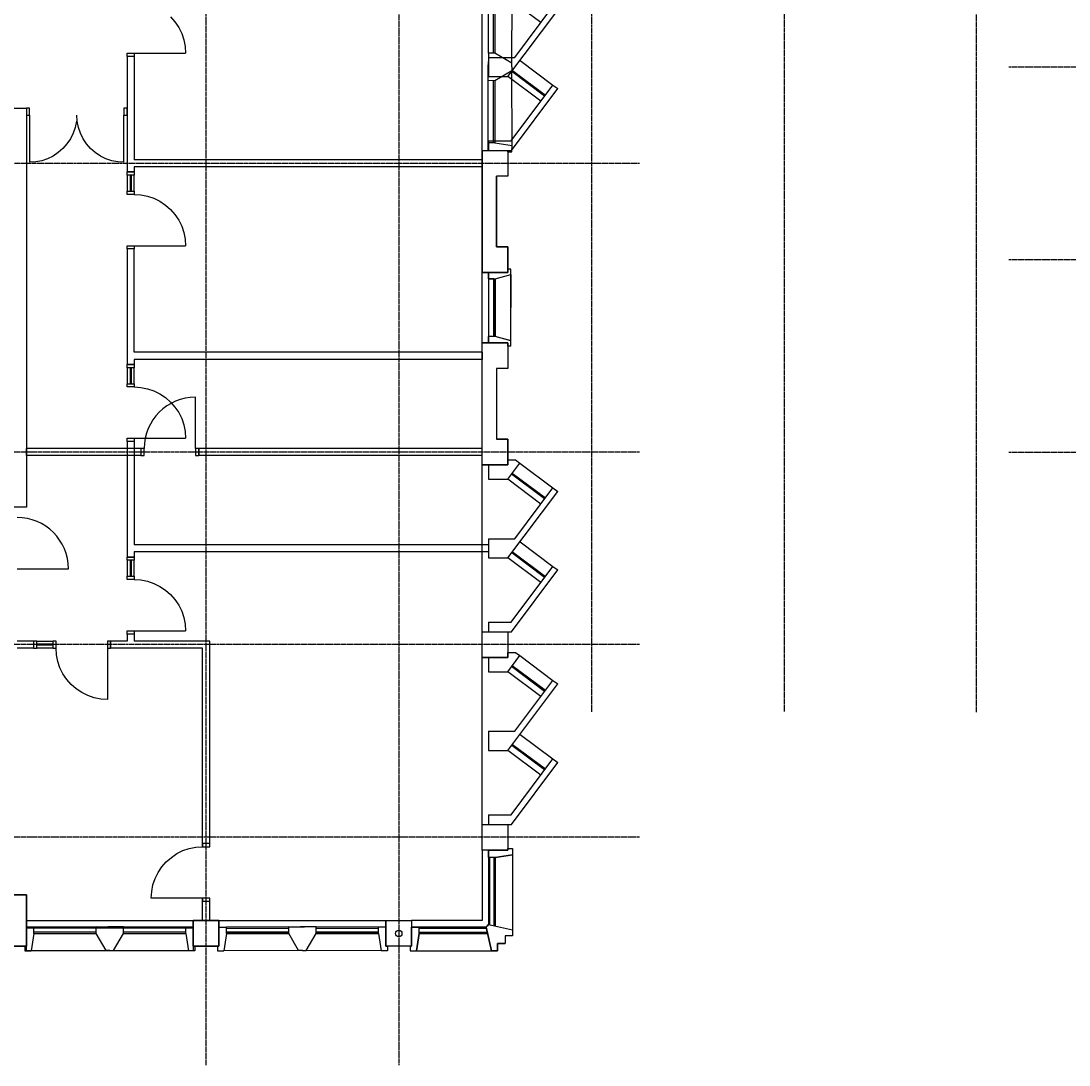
# Model space of a CAD drawing. Header units: millimetres. Extents: x -49883 to 118742, y -18440 to 67826.
# Drawn here: x 15583 to 31906, y -11774 to 4493 of the extents above; entities that cross this region are included whole.
import ezdxf

# ---------------------------------------------------------------- set-up
doc = ezdxf.new("R2010")
doc.units = ezdxf.units.MM
doc.linetypes.add('PCENTRE', pattern=[50.8, 31.75, -6.35, 6.35, -6.35])
doc.linetypes.add('PCENTRE2', pattern=[28.575, 19.05, -3.175, 3.175, -3.175])
for name, color, linetype in [('Boundaries_and_building_grids', 140, 'PCENTRE2'), ('Fourth Floor - Curtain Walls', 1, 'Continuous'), ('Fourth Floor - Doors Windows and Openings', 1, 'Continuous'), ('Fourth Floor - Structural Members', 5, 'Continuous'), ('Fourth Floor - Walls', 3, 'Continuous'), ('Third Floor - Curtain Walls', 1, 'Continuous'), ('Third Floor - Doors Windows and Openings', 1, 'Continuous'), ('Third Floor - Structural Members', 5, 'Continuous'), ('Third Floor - Walls', 3, 'Continuous')]:
    doc.layers.add(name, color=color, linetype=linetype)

msp = doc.modelspace()

# ---------------------------------------------------------------- linework, layer by layer
at = {"layer": 'Boundaries_and_building_grids', "color": 140, "linetype": 'PCENTRE', "lineweight": -3}
for p, q in [((18467, -11774), (18467, 60156)), ((21467, 60161), (21467, -11774)), ((24467, 60167), (24467, -6274)), ((27467, 60172), (27467, -6274)), ((30467, -6274), (30467, 60177)), ((30967, 3776), (47817, 3776)), ((-27283, 2276), (25217, 2276)), ((30967, 776), (47817, 776)), ((25217, -2224), (-27283, -2224)), ((30967, -2224), (47817, -2224)), ((25217, -5224), (-27283, -5224)), ((25217, -8224), (-27283, -8224))]:
    msp.add_line(p, q, dxfattribs=at)
at = {"layer": 'Fourth Floor - Curtain Walls', "color": 3, "linetype": 'Continuous', "lineweight": -3}
for p, q in [((23167, 3626, 13800), (23943, 4663, 13800)), ((23274, 3926, 13800), (23867, 4719, 13800)), ((22867, 3926, 13800), (23274, 3926, 13800)), ((22867, 3926, 13800), (22867, 3626, 13800)), ((22867, 3626, 13800), (23167, 3626, 13800)), ((23217, 2626, 13800), (23867, 3495, 13800)), ((23223, 2476, 13800), (23943, 3439, 13800)), ((23867, 3495, 13800), (23943, 3439, 13800)), ((22867, 2626, 13800), (23217, 2626, 13800)), ((22867, 2626, 13800), (23217, 2626, 13800)), ((22867, 2626, 13800), (22867, 2476, 13800)), ((22767, 2476, 13800), (23223, 2476, 13800)), ((22867, 576, 13800), (22867, 476, 13800)), ((22967, 476, 13800), (23213, 542, 13800)), ((23213, 625, 13800), (23167, 625, 13800)), ((23213, 542, 13800), (23213, 625, 13800)), ((22950, 476, 13800), (22867, 476, 13800)), ((22867, 476, 13800), (22967, 476, 13800)), ((22967, -424, 13800), (22867, -424, 13800)), ((22867, -424, 13800), (22867, -524, 13800)), ((23215, -492, 13800), (22967, -424, 13800)), ((23213, -574, 13800), (23167, -574, 13800)), ((23213, -574, 13800), (23213, -491, 13800)), ((22867, -2424, 13800), (22867, -2647, 13800)), ((23163, -2647, 13800), (23351, -2395, 13800)), ((23167, -2347, 13800), (23287, -2347, 13800)), ((23287, -2347, 13800), (23351, -2395, 13800)), ((22867, -2647, 13800), (23163, -2647, 13800)), ((23167, -3874, 13800), (23943, -2837, 13800)), ((23274, -3574, 13800), (23867, -2781, 13800)), ((23867, -2781, 13800), (23943, -2837, 13800)), ((22867, -3574, 13800), (23274, -3574, 13800)), ((22867, -3574, 13800), (22867, -3874, 13800)), ((22867, -3874, 13800), (23167, -3874, 13800)), ((23217, -4874, 13800), (23867, -4005, 13800)), ((23223, -5024, 13800), (23943, -4061, 13800)), ((23867, -4005, 13800), (23943, -4061, 13800)), ((22867, -4874, 13800), (23217, -4874, 13800)), ((22867, -4874, 13800), (22867, -5024, 13800)), ((22867, -4874, 13800), (23217, -4874, 13800)), ((22767, -5024, 13800), (23223, -5024, 13800)), ((23167, -5347, 13800), (23287, -5347, 13800)), ((23287, -5347, 13800), (23351, -5395, 13800)), ((22867, -5424, 13800), (22867, -5647, 13800)), ((23163, -5647, 13800), (23351, -5395, 13800)), ((22867, -5647, 13800), (23163, -5647, 13800)), ((23167, -6874, 13800), (23943, -5837, 13800)), ((23274, -6574, 13800), (23867, -5781, 13800)), ((23867, -5781, 13800), (23943, -5837, 13800)), ((22867, -6574, 13800), (22867, -6874, 13800)), ((22867, -6574, 13800), (23274, -6574, 13800)), ((22867, -6874, 13800), (23167, -6874, 13800)), ((23217, -7874, 13800), (23867, -7005, 13800)), ((23867, -7005, 13800), (23943, -7061, 13800)), ((23223, -8024, 13800), (23943, -7061, 13800)), ((22867, -7874, 13800), (22867, -8024, 13800)), ((22867, -7874, 13800), (23217, -7874, 13800)), ((22867, -7874, 13800), (23217, -7874, 13800)), ((22767, -8024, 13800), (23223, -8024, 13800)), ((22867, -8424, 13800), (22867, -8542, 13800)), ((23167, -8401, 13800), (23237, -8401, 13800)), ((23237, -8401, 13800), (23237, -8500, 13800)), ((22967, -8542, 13800), (22867, -8542, 13800)), ((22967, -8542, 13800), (23237, -8500, 13800)), ((18667, -9624, 13800), (18785, -9624, 13800)), ((18785, -9724, 13800), (18785, -9624, 13800)), ((19754, -9623, 13800), (20000, -9623, 13800)), ((19754, -9724, 13800), (19754, -9623, 13800)), ((20181, -9623, 13800), (19934, -9623, 13800)), ((20181, -9724, 13800), (20181, -9623, 13800)), ((21267, -9624, 13800), (21149, -9624, 13800)), ((21149, -9724, 13800), (21149, -9624, 13800)), ((21667, -9624, 13800), (21785, -9624, 13800)), ((21785, -9724, 13800), (21785, -9624, 13800)), ((22827, -9624, 13800), (22847, -9604, 13800)), ((22828, -9624, 13800), (22911, -9994, 13800)), ((22867, -9585, 13800), (22847, -9604, 13800)), ((22867, -9585, 13800), (23237, -9668, 13800)), ((18785, -9724, 13800), (18743, -9994, 13800)), ((19908, -9992, 13800), (19754, -9724, 13800)), ((20026, -9992, 13800), (20181, -9724, 13800)), ((21149, -9724, 13800), (21191, -9994, 13800)), ((21785, -9724, 13800), (21743, -9994, 13800)), ((23237, -9762, 13800), (23126, -9762, 13800)), ((23126, -9762, 13800), (23126, -9883, 13800)), ((23237, -9668, 13800), (23237, -9762, 13800)), ((18644, -9924, 13800), (18644, -9994, 13800)), ((21291, -9924, 13800), (21291, -9994, 13800)), ((21644, -9924, 13800), (21644, -9994, 13800)), ((23005, -9883, 13800), (23126, -9883, 13800)), ((23005, -9994, 13800), (23005, -9883, 13800)), ((18644, -9994, 13800), (18743, -9994, 13800)), ((19967, -9992, 13800), (19908, -9992, 13800)), ((19967, -9992, 13800), (20026, -9992, 13800)), ((21291, -9994, 13800), (21191, -9994, 13800)), ((21644, -9994, 13800), (21743, -9994, 13800)), ((22911, -9994, 13800), (23005, -9994, 13800))]:
    msp.add_line(p, q, dxfattribs=at)
at = {"layer": 'Fourth Floor - Curtain Walls', "color": 3, "linetype": 'Continuous', "lineweight": -3, "elevation": 13800}
for points in [[(22767, 2476), (22767, 5076), (23167, 5076), (23167, 5153)], [(22767, -5024), (22767, -2424), (23167, -2424), (23167, -2347)], [(22767, -8024), (22767, -5424), (23167, -5424), (23167, -5347)], [(23167, -8401), (23167, -8424), (22767, -8424), (22767, -9524), (21667, -9524), (21667, -9924), (21644, -9924)], [(18644, -9924), (18667, -9924), (18667, -9524), (21267, -9524), (21267, -9924), (21291, -9924)]]:
    msp.add_lwpolyline(points, dxfattribs=at)
at = {"layer": 'Fourth Floor - Doors Windows and Openings', "color": 1, "linetype": 'Continuous', "lineweight": -3}
for p, q in [((23679, 4467, 13800), (23163, 4853, 13800)), ((23356, 3878, 13800), (23867, 3495, 13800)), ((23679, 3243, 13800), (23167, 3626, 13800)), ((23739, 3323, 13800), (23227, 3706, 13800)), ((23239, 3722, 13800), (23751, 3339, 13800)), ((22967, 576, 13800), (22867, 576, 13800)), ((23213, -491, 13800), (23213, 542, 13800)), ((22950, -424, 13800), (22950, 476, 13800)), ((22967, -424, 13800), (22967, 476, 13800)), ((22867, -524, 13800), (22967, -524, 13800)), ((23351, -2395, 13800), (23867, -2781, 13800)), ((23351, -2395, 13800), (23867, -2781, 13800)), ((23739, -2952, 13800), (23223, -2567, 13800)), ((23235, -2551, 13800), (23751, -2936, 13800)), ((23679, -3033, 13800), (23163, -2647, 13800)), ((23356, -3622, 13800), (23867, -4005, 13800)), ((23679, -4257, 13800), (23167, -3874, 13800)), ((23739, -4177, 13800), (23227, -3794, 13800)), ((23239, -3778, 13800), (23751, -4161, 13800)), ((23351, -5395, 13800), (23867, -5781, 13800)), ((23679, -6033, 13800), (23163, -5647, 13800)), ((23739, -5953, 13800), (23223, -5567, 13800)), ((23235, -5551, 13800), (23751, -5936, 13800)), ((23356, -6622, 13800), (23867, -7005, 13800)), ((23739, -7177, 13800), (23227, -6794, 13800)), ((23239, -6778, 13800), (23751, -7161, 13800)), ((23679, -7257, 13800), (23167, -6874, 13800)), ((22867, -8542, 13800), (22867, -9585, 13800)), ((22886, -9589, 13800), (22886, -8542, 13800)), ((22967, -8542, 13800), (22967, -9607, 13800)), ((23237, -8500, 13800), (23237, -9668, 13800)), ((19754, -9623, 13800), (18785, -9624, 13800)), ((21149, -9624, 13800), (20181, -9623, 13800)), ((21785, -9624, 13800), (22828, -9624, 13800)), ((18785, -9643, 13800), (19754, -9643, 13800)), ((19754, -9724, 13800), (18785, -9724, 13800)), ((20181, -9643, 13800), (21149, -9643, 13800)), ((21149, -9724, 13800), (20181, -9724, 13800)), ((21785, -9643, 13800), (22832, -9643, 13800)), ((21785, -9724, 13800), (22850, -9724, 13800)), ((19908, -9992, 13800), (18743, -9994, 13800)), ((21191, -9994, 13800), (20026, -9992, 13800)), ((21743, -9994, 13800), (22911, -9994, 13800))]:
    msp.add_line(p, q, dxfattribs=at)
at = {"layer": 'Fourth Floor - Doors Windows and Openings', "color": 1, "linetype": 'Continuous'}
for p, q in [((18302, -2169, 13800), (18302, -1369, 13800)), ((15522, -4042, 13800), (16322, -4042, 13800)), ((15667, -9623, 13800), (18267, -9623, 13800)), ((18267, -9643, 13800), (15667, -9643, 13800))]:
    msp.add_line(p, q, dxfattribs=at)
at = {"layer": 'Fourth Floor - Doors Windows and Openings', "color": 1, "linetype": 'Continuous', "lineweight": -3, "elevation": 13800}
msp.add_lwpolyline([(23167, -574), (23167, -524), (22767, -524), (22767, 576), (23167, 576), (23167, 625)], dxfattribs=at)
at = {"layer": 'Fourth Floor - Doors Windows and Openings', "color": 1, "linetype": 'Continuous', "elevation": 13800}
for points in [[(17452, -2279), (17502, -2279), (17502, -2169), (17452, -2169), (17452, -2279)], [(18302, -2279), (18352, -2279), (18352, -2169), (18302, -2169), (18302, -2279)], [(18267, -9994), (15667, -9994), (15667, -9524), (18267, -9524), (18267, -9994)]]:
    msp.add_lwpolyline(points, dxfattribs=at)
at = {"layer": 'Fourth Floor - Doors Windows and Openings', "color": 1, "linetype": 'Continuous'}
for centre, start, end in [((18302, -2169, 13800), 90, 180), ((15522, -4042, 13800), 0, 90)]:
    msp.add_arc(centre, 800, start, end, dxfattribs=at)
at = {"layer": 'Fourth Floor - Structural Members', "color": 5, "linetype": 'Continuous', "lineweight": -3, "elevation": 13800}
for points in [[(15667, -3084), (15267, -3084), (15267, 3136), (15667, 3136), (15667, -3084)], [(22767, 2476), (23167, 2476), (23167, 2076), (22987, 2076)], [(22767, 2476), (22767, 576)], [(22987, 976), (22987, 2076)], [(22767, 576), (23167, 576), (23167, 976), (22987, 976)], [(22767, -524), (23167, -524), (23167, -924), (22987, -924)], [(22767, -2424), (22767, -524)], [(22987, -924), (22987, -2024)], [(22767, -2424), (23167, -2424), (23167, -2024), (22987, -2024)], [(23167, -5424), (22767, -5424), (22767, -5024), (23167, -5024), (23167, -5424)], [(23167, -8424), (22767, -8424), (22767, -8024), (23167, -8024), (23167, -8424)], [(15667, -9924), (15267, -9924), (15267, -9124), (15667, -9124), (15667, -9924)], [(18667, -9924), (18267, -9924), (18267, -9524), (18667, -9524), (18667, -9924)], [(21667, -9924), (21267, -9924), (21267, -9524), (21667, -9524), (21667, -9924)]]:
    msp.add_lwpolyline(points, dxfattribs=at)
at = {"layer": 'Fourth Floor - Structural Members', "color": 5, "linetype": 'Continuous', "lineweight": -3}
msp.add_circle((21467, -9724, 13800), 50, dxfattribs=at)
at = {"layer": 'Fourth Floor - Walls', "color": 2, "linetype": 'Continuous'}
for p, q in [((22767, 3721, 13800), (22767, 3831, 13800)), ((15667, -2279, 13800), (15667, -2169, 13800)), ((17452, -2169, 13800), (15667, -2169, 13800)), ((17452, -2279, 13800), (15667, -2279, 13800)), ((17452, -2169, 13800), (17452, -2279, 13800)), ((18352, -2169, 13800), (18352, -2279, 13800)), ((22767, -2169, 13800), (18352, -2169, 13800)), ((22767, -2279, 13800), (18352, -2279, 13800))]:
    msp.add_line(p, q, dxfattribs=at)
at = {"layer": 'Third Floor - Curtain Walls', "color": 3, "linetype": 'Continuous'}
for p, q in [((22862, 3990, 10350), (22861, 3743, 10350)), ((22962, 3989, 10350), (22862, 3990, 10350)), ((23230, 3834, 10350), (22962, 3989, 10350)), ((22861, 3563, 10350), (22861, 3809, 10350)), ((23230, 3776, 10350), (23230, 3834, 10350)), ((23230, 3776, 10350), (23230, 3717, 10350)), ((23230, 3717, 10350), (22962, 3562, 10350)), ((22962, 3562, 10350), (22861, 3563, 10350)), ((22860, 2476, 10350), (22860, 2594, 10350)), ((22961, 2594, 10350), (22860, 2594, 10350)), ((22961, 2594, 10350), (23231, 2552, 10350)), ((23161, 2452, 10350), (23230, 2452, 10350)), ((23230, 2452, 10350), (23231, 2552, 10350)), ((23167, 576, 10350), (22867, 576, 10350)), ((22867, 476, 10350), (22867, 576, 10350)), ((22967, 476, 10350), (23213, 542, 10350)), ((23167, 625, 10350), (23167, 576, 10350)), ((23213, 625, 10350), (23167, 625, 10350)), ((23213, 542, 10350), (23213, 625, 10350)), ((22867, 476, 10350), (22967, 476, 10350)), ((22950, 476, 10350), (22867, 476, 10350)), ((22866, -524, 10350), (22866, -424, 10350)), ((22966, -424, 10350), (22866, -424, 10350)), ((23214, -492, 10350), (22966, -424, 10350)), ((22866, -524, 10350), (23166, -524, 10350)), ((23166, -524, 10350), (23166, -574, 10350)), ((23211, -574, 10350), (23166, -574, 10350)), ((23211, -574, 10350), (23214, -492, 10350)), ((22867, -2424, 10350), (22867, -2647, 10350)), ((23163, -2647, 10350), (23351, -2395, 10350)), ((23167, -2347, 10350), (23287, -2347, 10350)), ((23287, -2347, 10350), (23351, -2395, 10350)), ((22867, -2647, 10350), (23163, -2647, 10350)), ((23167, -3874, 10350), (23943, -2837, 10350)), ((23274, -3574, 10350), (23867, -2781, 10350)), ((23867, -2781, 10350), (23943, -2837, 10350)), ((22867, -3574, 10350), (23274, -3574, 10350)), ((22867, -3574, 10350), (22867, -3874, 10350)), ((22867, -3874, 10350), (23167, -3874, 10350)), ((23217, -4874, 10350), (23867, -4005, 10350)), ((23223, -5024, 10350), (23943, -4061, 10350)), ((23867, -4005, 10350), (23943, -4061, 10350)), ((22867, -4874, 10350), (22867, -5024, 10350)), ((22867, -4874, 10350), (23217, -4874, 10350)), ((22767, -5024, 10350), (23223, -5024, 10350)), ((23167, -5347, 10350), (23287, -5347, 10350)), ((23287, -5347, 10350), (23351, -5395, 10350)), ((22867, -5424, 10350), (22867, -5647, 10350)), ((23163, -5647, 10350), (23351, -5395, 10350)), ((22867, -5647, 10350), (23163, -5647, 10350)), ((23167, -6874, 10350), (23943, -5837, 10350)), ((23274, -6574, 10350), (23867, -5781, 10350)), ((23867, -5781, 10350), (23943, -5837, 10350)), ((22867, -6574, 10350), (23274, -6574, 10350)), ((22867, -6574, 10350), (22867, -6874, 10350)), ((22867, -6874, 10350), (23167, -6874, 10350)), ((23217, -7874, 10350), (23867, -7005, 10350)), ((23867, -7005, 10350), (23943, -7061, 10350)), ((23223, -8024, 10350), (23943, -7061, 10350)), ((22867, -7874, 10350), (23217, -7874, 10350)), ((22867, -7874, 10350), (22867, -8024, 10350)), ((22767, -8024, 10350), (23223, -8024, 10350)), ((22867, -8542, 10350), (22867, -8424, 10350)), ((23167, -8401, 10350), (23237, -8401, 10350)), ((23237, -8401, 10350), (23237, -8500, 10350)), ((22967, -8542, 10350), (22867, -8542, 10350)), ((23237, -8500, 10350), (22967, -8542, 10350)), ((15667, -9624, 10350), (15785, -9624, 10350)), ((15785, -9724, 10350), (15785, -9624, 10350)), ((16754, -9724, 10350), (16754, -9623, 10350)), ((16754, -9623, 10350), (17000, -9623, 10350)), ((17181, -9623, 10350), (16934, -9623, 10350)), ((17181, -9724, 10350), (17181, -9623, 10350)), ((18267, -9624, 10350), (18149, -9624, 10350)), ((18149, -9724, 10350), (18149, -9624, 10350)), ((18667, -9624, 10350), (18785, -9624, 10350)), ((18785, -9724, 10350), (18785, -9624, 10350)), ((19754, -9623, 10350), (20000, -9623, 10350)), ((19754, -9724, 10350), (19754, -9623, 10350)), ((20181, -9623, 10350), (19934, -9623, 10350)), ((20181, -9724, 10350), (20181, -9623, 10350)), ((21267, -9624, 10350), (21149, -9624, 10350)), ((21149, -9724, 10350), (21149, -9624, 10350)), ((21785, -9624, 10350), (21667, -9624, 10350)), ((21785, -9724, 10350), (21785, -9624, 10350)), ((22827, -9624, 10350), (22867, -9585, 10350)), ((22911, -9994, 10350), (22827, -9624, 10350)), ((22867, -9585, 10350), (23237, -9668, 10350)), ((15785, -9724, 10350), (15743, -9994, 10350)), ((16908, -9992, 10350), (16754, -9724, 10350)), ((17026, -9992, 10350), (17181, -9724, 10350)), ((18149, -9724, 10350), (18191, -9994, 10350)), ((18785, -9724, 10350), (18743, -9994, 10350)), ((19908, -9992, 10350), (19754, -9724, 10350)), ((20026, -9992, 10350), (20181, -9724, 10350)), ((21149, -9724, 10350), (21191, -9994, 10350)), ((21743, -9994, 10350), (21785, -9724, 10350)), ((23126, -9762, 10350), (23126, -9883, 10350)), ((23237, -9762, 10350), (23126, -9762, 10350)), ((23237, -9668, 10350), (23237, -9762, 10350)), ((15644, -9924, 10350), (15644, -9994, 10350)), ((18291, -9924, 10350), (18291, -9994, 10350)), ((18644, -9924, 10350), (18644, -9994, 10350)), ((21291, -9924, 10350), (21291, -9994, 10350)), ((21644, -9924, 10350), (21644, -9994, 10350)), ((23005, -9883, 10350), (23005, -9994, 10350)), ((23126, -9883, 10350), (23005, -9883, 10350)), ((15644, -9994, 10350), (15743, -9994, 10350)), ((16967, -9992, 10350), (16908, -9992, 10350)), ((16967, -9992, 10350), (17026, -9992, 10350)), ((18291, -9994, 10350), (18191, -9994, 10350)), ((18644, -9994, 10350), (18743, -9994, 10350)), ((19967, -9992, 10350), (19908, -9992, 10350)), ((19967, -9992, 10350), (20026, -9992, 10350)), ((21291, -9994, 10350), (21191, -9994, 10350)), ((21644, -9994, 10350), (21743, -9994, 10350)), ((23005, -9994, 10350), (22911, -9994, 10350))]:
    msp.add_line(p, q, dxfattribs=at)
at = {"layer": 'Third Floor - Curtain Walls', "color": 3, "linetype": 'Continuous', "elevation": 10350}
for points in [[(22860, 2476), (23161, 2476), (23161, 2452)], [(22767, -5024), (22767, -2424), (23167, -2424), (23167, -2347)], [(22767, -8024), (22767, -5424), (23167, -5424), (23167, -5347)], [(22867, -8424), (23167, -8424), (23167, -8401)], [(15644, -9924), (15667, -9924), (15667, -9624)], [(18267, -9624), (18267, -9924), (18291, -9924)], [(18644, -9924), (18667, -9924), (18667, -9624)], [(21267, -9624), (21267, -9924), (21291, -9924)], [(21644, -9924), (21667, -9924), (21667, -9624)]]:
    msp.add_lwpolyline(points, dxfattribs=at)
at = {"layer": 'Third Floor - Doors Windows and Openings', "color": 1, "linetype": 'Continuous'}
for p, q in [((22862, 3990, 10350), (22863, 4958, 10350)), ((22942, 3990, 10350), (22943, 4958, 10350)), ((22963, 4958, 10350), (22962, 3989, 10350)), ((23230, 3834, 10350), (23233, 5000, 10350)), ((23231, 2552, 10350), (23230, 3717, 10350)), ((22860, 2594, 10350), (22861, 3563, 10350)), ((22941, 2594, 10350), (22942, 3562, 10350)), ((22962, 3562, 10350), (22961, 2594, 10350)), ((23211, -491, 10350), (23215, 543, 10350)), ((22867, 476, 10350), (22866, -424, 10350)), ((22949, -424, 10350), (22950, 476, 10350)), ((22967, 476, 10350), (22966, -424, 10350)), ((23351, -2395, 10350), (23867, -2781, 10350)), ((23739, -2952, 10350), (23223, -2567, 10350)), ((23235, -2551, 10350), (23751, -2936, 10350)), ((23679, -3033, 10350), (23163, -2647, 10350)), ((23356, -3622, 10350), (23867, -4005, 10350)), ((23679, -4257, 10350), (23167, -3874, 10350)), ((23739, -4177, 10350), (23227, -3794, 10350)), ((23239, -3778, 10350), (23751, -4161, 10350)), ((23351, -5395, 10350), (23867, -5781, 10350)), ((23679, -6033, 10350), (23163, -5647, 10350)), ((23739, -5953, 10350), (23223, -5567, 10350)), ((23235, -5551, 10350), (23751, -5936, 10350)), ((23356, -6622, 10350), (23867, -7005, 10350)), ((23739, -7177, 10350), (23227, -6794, 10350)), ((23239, -6778, 10350), (23751, -7161, 10350)), ((23679, -7257, 10350), (23167, -6874, 10350)), ((22867, -8542, 10350), (22867, -9585, 10350)), ((22947, -8542, 10350), (22947, -9603, 10350)), ((22967, -8542, 10350), (22967, -9607, 10350)), ((23237, -8500, 10350), (23237, -9668, 10350)), ((16754, -9623, 10350), (15785, -9624, 10350)), ((18149, -9624, 10350), (17181, -9623, 10350)), ((19754, -9623, 10350), (18785, -9624, 10350)), ((21149, -9624, 10350), (20181, -9623, 10350)), ((22827, -9624, 10350), (21785, -9624, 10350)), ((16754, -9704, 10350), (15785, -9704, 10350)), ((15785, -9724, 10350), (16754, -9724, 10350)), ((18149, -9704, 10350), (17181, -9704, 10350)), ((17181, -9724, 10350), (18149, -9724, 10350)), ((19754, -9704, 10350), (18785, -9704, 10350)), ((18785, -9724, 10350), (19754, -9724, 10350)), ((21149, -9704, 10350), (20181, -9704, 10350)), ((20181, -9724, 10350), (21149, -9724, 10350)), ((21785, -9704, 10350), (22846, -9704, 10350)), ((21785, -9724, 10350), (22850, -9724, 10350)), ((16908, -9992, 10350), (15743, -9994, 10350)), ((18191, -9994, 10350), (17026, -9992, 10350)), ((19908, -9992, 10350), (18743, -9994, 10350)), ((21191, -9994, 10350), (20026, -9992, 10350)), ((21743, -9994, 10350), (22911, -9994, 10350))]:
    msp.add_line(p, q, dxfattribs=at)
at = {"layer": 'Third Floor - Doors Windows and Openings'}
for p, q in [((17913, 4556, 10350), (17982, 4478, 10350)), ((17982, 4478, 10350), (18040, 4391, 10350)), ((18040, 4391, 10350), (18086, 4297, 10350)), ((18086, 4297, 10350), (18120, 4198, 10350)), ((18120, 4198, 10350), (18140, 4095, 10350)), ((18140, 4095, 10350), (18147, 3991, 10350)), ((16458, 2930, 10350), (16452, 3026, 10350)), ((16427, 2835, 10350), (16396, 2744, 10350)), ((16446, 2930, 10350), (16427, 2835, 10350)), ((16477, 2835, 10350), (16458, 2930, 10350)), ((16508, 2744, 10350), (16477, 2835, 10350)), ((16354, 2658, 10350), (16300, 2578, 10350)), ((16396, 2744, 10350), (16354, 2658, 10350)), ((16551, 2658, 10350), (16508, 2744, 10350)), ((16604, 2578, 10350), (16551, 2658, 10350)), ((16237, 2506, 10350), (16165, 2443, 10350)), ((16300, 2578, 10350), (16237, 2506, 10350)), ((16667, 2506, 10350), (16604, 2578, 10350)), ((16740, 2443, 10350), (16667, 2506, 10350)), ((15813, 2297, 10350), (15717, 2291, 10350)), ((15907, 2316, 10350), (15813, 2297, 10350)), ((15998, 2347, 10350), (15907, 2316, 10350)), ((16085, 2389, 10350), (15998, 2347, 10350)), ((16165, 2443, 10350), (16085, 2389, 10350)), ((16820, 2389, 10350), (16740, 2443, 10350)), ((16906, 2347, 10350), (16820, 2389, 10350)), ((16997, 2316, 10350), (16906, 2347, 10350)), ((17091, 2297, 10350), (16997, 2316, 10350)), ((17187, 2291, 10350), (17091, 2297, 10350)), ((17347, 1791, 10350), (17452, 1784, 10350)), ((17452, 1784, 10350), (17554, 1763, 10350)), ((17554, 1763, 10350), (17653, 1730, 10350)), ((17653, 1730, 10350), (17747, 1684, 10350)), ((17747, 1684, 10350), (17834, 1625, 10350)), ((17834, 1625, 10350), (17913, 1556, 10350)), ((17913, 1556, 10350), (17982, 1478, 10350)), ((17982, 1478, 10350), (18040, 1391, 10350)), ((18040, 1391, 10350), (18086, 1297, 10350)), ((18086, 1297, 10350), (18120, 1198, 10350)), ((18120, 1198, 10350), (18140, 1095, 10350)), ((18140, 1095, 10350), (18147, 991, 10350)), ((17347, -1209, 10350), (17452, -1216, 10350)), ((17452, -1216, 10350), (17554, -1237, 10350)), ((17554, -1237, 10350), (17653, -1270, 10350)), ((17653, -1270, 10350), (17747, -1316, 10350)), ((17747, -1316, 10350), (17834, -1375, 10350)), ((17834, -1375, 10350), (17913, -1444, 10350)), ((17913, -1444, 10350), (17982, -1522, 10350)), ((17982, -1522, 10350), (18040, -1609, 10350)), ((18040, -1609, 10350), (18086, -1703, 10350)), ((18086, -1703, 10350), (18120, -1802, 10350)), ((18120, -1802, 10350), (18140, -1905, 10350)), ((18140, -1905, 10350), (18147, -2009, 10350)), ((17347, -4209, 10350), (17452, -4216, 10350)), ((17452, -4216, 10350), (17554, -4237, 10350)), ((17554, -4237, 10350), (17653, -4270, 10350)), ((17653, -4270, 10350), (17747, -4316, 10350)), ((17747, -4316, 10350), (17834, -4375, 10350)), ((17834, -4375, 10350), (17913, -4444, 10350)), ((17913, -4444, 10350), (17982, -4522, 10350)), ((17982, -4522, 10350), (18040, -4609, 10350)), ((18040, -4609, 10350), (18086, -4703, 10350)), ((18086, -4703, 10350), (18120, -4802, 10350)), ((18120, -4802, 10350), (18140, -4905, 10350)), ((18140, -4905, 10350), (18147, -5009, 10350)), ((16137, -5384, 10350), (16130, -5279, 10350)), ((16157, -5486, 10350), (16137, -5384, 10350)), ((16191, -5585, 10350), (16157, -5486, 10350)), ((16237, -5679, 10350), (16191, -5585, 10350)), ((16295, -5766, 10350), (16237, -5679, 10350)), ((16364, -5845, 10350), (16295, -5766, 10350)), ((16443, -5914, 10350), (16364, -5845, 10350)), ((16530, -5972, 10350), (16443, -5914, 10350)), ((16624, -6018, 10350), (16530, -5972, 10350)), ((16723, -6052, 10350), (16624, -6018, 10350)), ((16825, -6072, 10350), (16723, -6052, 10350)), ((16930, -6079, 10350), (16825, -6072, 10350)), ((17925, -8538, 10350), (18012, -8480, 10350)), ((18012, -8480, 10350), (18106, -8434, 10350)), ((18106, -8434, 10350), (18205, -8400, 10350)), ((18205, -8400, 10350), (18308, -8380, 10350)), ((18308, -8380, 10350), (18412, -8373, 10350)), ((17778, -8686, 10350), (17847, -8607, 10350)), ((17847, -8607, 10350), (17925, -8538, 10350)), ((17673, -8867, 10350), (17719, -8773, 10350)), ((17719, -8773, 10350), (17778, -8686, 10350)), ((17619, -9068, 10350), (17639, -8966, 10350)), ((17639, -8966, 10350), (17673, -8867, 10350)), ((17612, -9173, 10350), (17619, -9068, 10350))]:
    msp.add_line(p, q, dxfattribs=at)
at = {"layer": 'Third Floor - Doors Windows and Openings', "linetype": 'Continuous'}
for p, q in [((17347, 3991, 10350), (18147, 3991, 10350)), ((15717, 3026, 10350), (15717, 2291, 10350)), ((17187, 2291, 10350), (17187, 3026, 10350)), ((17237, 2091, 10350), (17237, 1841, 10350)), ((17287, 1841, 10350), (17287, 2091, 10350)), ((17297, 2091, 10350), (17297, 1841, 10350)), ((17347, 1841, 10350), (17347, 2091, 10350)), ((17347, 991, 10350), (18147, 991, 10350)), ((17237, -909, 10350), (17237, -1159, 10350)), ((17287, -1159, 10350), (17287, -909, 10350)), ((17297, -909, 10350), (17297, -1159, 10350)), ((17347, -1159, 10350), (17347, -909, 10350)), ((17347, -2009, 10350), (18147, -2009, 10350)), ((17237, -3909, 10350), (17237, -4159, 10350)), ((17287, -4159, 10350), (17287, -3909, 10350)), ((17297, -3909, 10350), (17297, -4159, 10350)), ((17347, -4159, 10350), (17347, -3909, 10350)), ((17347, -5009, 10350), (18147, -5009, 10350)), ((15830, -5169, 10350), (16080, -5169, 10350)), ((16080, -5219, 10350), (15830, -5219, 10350)), ((15830, -5229, 10350), (16080, -5229, 10350)), ((16080, -5279, 10350), (15830, -5279, 10350)), ((16930, -5279, 10350), (16930, -6079, 10350)), ((18412, -9173, 10350), (17612, -9173, 10350))]:
    msp.add_line(p, q, dxfattribs=at)
at = {"layer": 'Third Floor - Doors Windows and Openings', "linetype": 'Continuous', "elevation": 10350}
for points in [[(17347, 3941), (17237, 3941), (17237, 3991), (17347, 3991), (17347, 3941)], [(15717, 3026), (15717, 3136), (15667, 3136), (15667, 3026), (15717, 3026)], [(17237, 3026), (17237, 3136), (17187, 3136), (17187, 3026), (17237, 3026)], [(17347, 2091), (17237, 2091), (17237, 2141), (17347, 2141), (17347, 2091)], [(17347, 1791), (17237, 1791), (17237, 1841), (17347, 1841), (17347, 1791)], [(17347, 941), (17237, 941), (17237, 991), (17347, 991), (17347, 941)], [(17347, -909), (17237, -909), (17237, -859), (17347, -859), (17347, -909)], [(17347, -1209), (17237, -1209), (17237, -1159), (17347, -1159), (17347, -1209)], [(17347, -2059), (17237, -2059), (17237, -2009), (17347, -2009), (17347, -2059)], [(17347, -3909), (17237, -3909), (17237, -3859), (17347, -3859), (17347, -3909)], [(17347, -4209), (17237, -4209), (17237, -4159), (17347, -4159), (17347, -4209)], [(17347, -5059), (17237, -5059), (17237, -5009), (17347, -5009), (17347, -5059)], [(15830, -5279), (15830, -5169), (15780, -5169), (15780, -5279), (15830, -5279)], [(16130, -5279), (16130, -5169), (16080, -5169), (16080, -5279), (16130, -5279)], [(16980, -5279), (16980, -5169), (16930, -5169), (16930, -5279), (16980, -5279)], [(18412, -8373), (18522, -8373), (18522, -8323), (18412, -8323), (18412, -8373)], [(18412, -9223), (18522, -9223), (18522, -9173), (18412, -9173), (18412, -9223)]]:
    msp.add_lwpolyline(points, dxfattribs=at)
at = {"layer": 'Third Floor - Structural Members', "color": 5, "linetype": 'Continuous', "elevation": 10350}
for points in [[(15267, -3084), (15267, 3136), (15667, 3136), (15667, -3084)], [(22767, 2476), (23167, 2476), (23167, 2076), (22987, 2076), (22987, 976), (23167, 976), (23167, 576), (22767, 576)], [(22987, -2024), (23167, -2024), (23167, -2424), (22767, -2424), (22767, -524), (23167, -524), (23167, -924), (22987, -924)], [(15667, -9924), (15667, -9124), (15267, -9124), (15267, -9924)]]:
    msp.add_lwpolyline(points, close=True, dxfattribs=at)
for points in [[(22767, 2331), (22767, 2221)], [(22767, -669), (22767, -779)], [(23167, -5424), (22767, -5424), (22767, -5024), (23167, -5024), (23167, -5424)], [(23167, -8424), (22767, -8424), (22767, -8024), (23167, -8024), (23167, -8424)], [(18267, -9924), (18667, -9924), (18667, -9524), (18267, -9524), (18267, -9924)], [(21667, -9924), (21267, -9924), (21267, -9524), (21667, -9524), (21667, -9924)]]:
    msp.add_lwpolyline(points, dxfattribs=at)
at = {"layer": 'Third Floor - Structural Members', "color": 5, "linetype": 'Continuous', "lineweight": -3}
msp.add_circle((21467, -9724, 10350), 50, dxfattribs=at)
at = {"layer": 'Third Floor - Walls', "color": 2, "linetype": 'Continuous'}
for p, q in [((17347, 3941, 10350), (17237, 3941, 10350)), ((17237, 3941, 10350), (17237, 2141, 10350)), ((17347, 3941, 10350), (17347, 2331, 10350)), ((22767, 2331, 10350), (17347, 2331, 10350)), ((17347, 2141, 10350), (17237, 2141, 10350)), ((22767, 2221, 10350), (17347, 2221, 10350)), ((17347, 2221, 10350), (17347, 2141, 10350)), ((17237, 941, 10350), (17237, -859, 10350)), ((17347, 941, 10350), (17237, 941, 10350)), ((17347, -669, 10350), (17347, 941, 10350)), ((22767, -669, 10350), (17347, -669, 10350)), ((22767, -779, 10350), (17347, -779, 10350)), ((17347, -779, 10350), (17347, -859, 10350)), ((17347, -859, 10350), (17237, -859, 10350)), ((17237, -2059, 10350), (17237, -3859, 10350)), ((17347, -2059, 10350), (17237, -2059, 10350)), ((17347, -2059, 10350), (17347, -3669, 10350)), ((22867, -3669, 10350), (17347, -3669, 10350)), ((22867, -3669, 10350), (22867, -3779, 10350)), ((17347, -3859, 10350), (17237, -3859, 10350)), ((22867, -3779, 10350), (17347, -3779, 10350)), ((17347, -3779, 10350), (17347, -3859, 10350)), ((17237, -5059, 10350), (17237, -5169, 10350)), ((17347, -5059, 10350), (17237, -5059, 10350)), ((17347, -5059, 10350), (17347, -5169, 10350)), ((15780, -5169, 10350), (15522, -5169, 10350)), ((15780, -5169, 10350), (15780, -5279, 10350)), ((17237, -5169, 10350), (16980, -5169, 10350)), ((16980, -5169, 10350), (16980, -5279, 10350)), ((18522, -5169, 10350), (17347, -5169, 10350)), ((18522, -8373, 10350), (18522, -5169, 10350)), ((15780, -5279, 10350), (15522, -5279, 10350)), ((17347, -5279, 10350), (16980, -5279, 10350)), ((18412, -5279, 10350), (17347, -5279, 10350)), ((18412, -8373, 10350), (18412, -5279, 10350)), ((18412, -9524, 10350), (18412, -9173, 10350)), ((18522, -9524, 10350), (18522, -9173, 10350)), ((18522, -9524, 10350), (18412, -9524, 10350))]:
    msp.add_line(p, q, dxfattribs=at)

doc.saveas('drawing.dxf')
